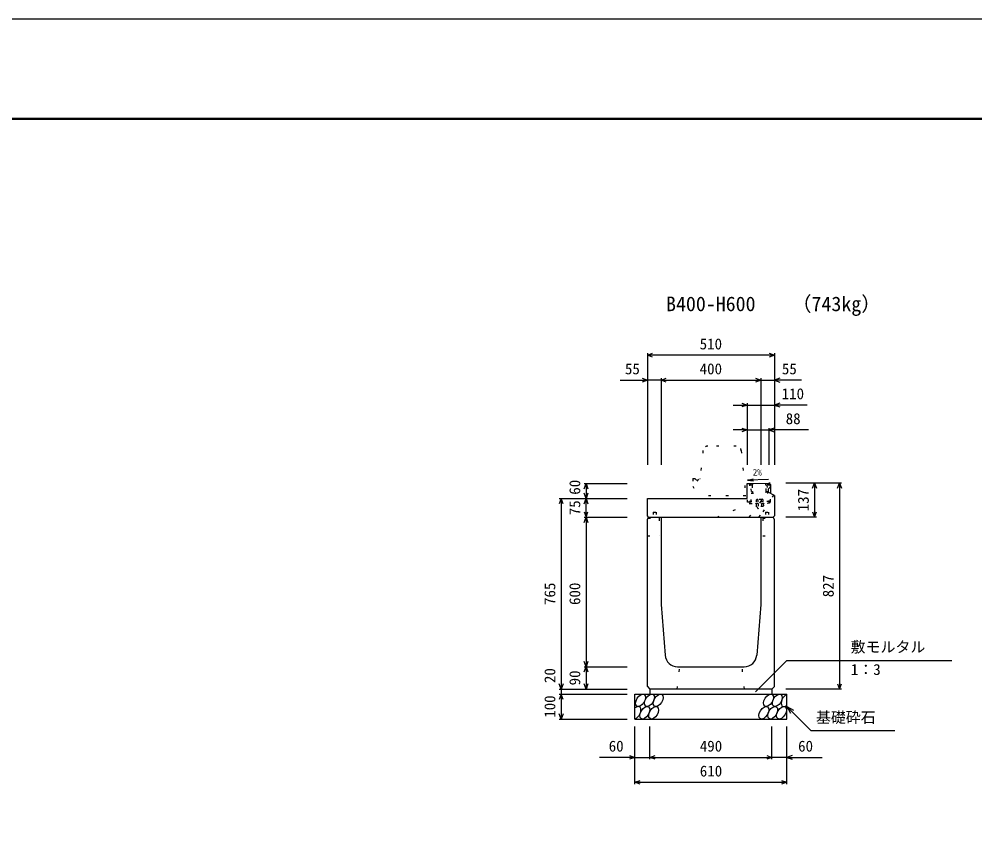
# Model space of a CAD drawing. Units: millimetres, scale not verified. Extents: x -12600 to 12600, y -5940 to 5940.
# Drawn here: x 5924 to 9759, y 2691 to 5940 of the extents above; entities that cross this region are included whole.
import ezdxf
from ezdxf.enums import TextEntityAlignment as Align

# ---------------------------------------------------------------- set-up
doc = ezdxf.new("R2010")
doc.units = ezdxf.units.MM
doc.header["$LTSCALE"] = 40
doc.linetypes.add('DOTTED', pattern=[1.75, 0.25, -1.5])
for name, color, linetype, lineweight in [('0-0_DIM', 7, 'Continuous', 25), ('0-1_Defpoints', 5, 'Continuous', 25), ('0-2_HATCH', 6, 'Continuous', 25), ('0-5_OUTLINE', 3, 'Continuous', 25), ('0-6_OUTLINE2', 4, 'DOTTED', 25), ('0-7_TXT', 7, 'Continuous', 25), ('0-8_WAKU', 3, 'Continuous', 25)]:
    doc.layers.add(name, color=color, linetype=linetype, lineweight=lineweight)
doc.styles.add('ＭＳ ゴシック', font='')
doc.styles.get('ＭＳ ゴシック').set_extended_font_data('MS Gothic')

msp = doc.modelspace()

# ---------------------------------------------------------------- linework, layer by layer
at = {"layer": '0-0_DIM'}
for p, q in [((8445, 4598.96), (8445, 4151.46)), ((8955, 4591.46), (8445, 4591.46)), ((8955, 4598.96), (8955, 4151.46)), ((8336.62, 4491.46), (8445, 4491.46)), ((8500, 4491.46), (8445, 4491.46)), ((8500, 4498.96), (8500, 4151.46)), ((8500, 4491.46), (8900, 4491.46)), ((8900, 4498.96), (8900, 4151.46)), ((8900, 4491.46), (8955, 4491.46)), ((9063.38, 4491.46), (8955, 4491.46)), ((8790, 4391.46), (8845, 4391.46)), ((8845, 4398.96), (8845, 4151.46)), ((8845, 4391.46), (8955, 4391.46)), ((9086.52, 4391.46), (8955, 4391.46)), ((8933, 4298.96), (8933, 4151.46)), ((8845, 4291.46), (8790, 4291.46)), ((8845, 4291.46), (8933, 4291.46)), ((9091.78, 4291.46), (8933, 4291.46)), ((8191.5, 4076.46), (8364, 4076.46)), ((8199, 4076.46), (8199, 4016.46)), ((9223.5, 4078.46), (9001, 4078.46)), ((9116, 4078.46), (9116, 3941.46)), ((9216, 4078.46), (9216, 3251.46)), ((8091.5, 4016.46), (8364, 4016.46)), ((8099, 4016.46), (8099, 3251.46)), ((8199, 3941.46), (8199, 4016.46)), ((8191.5, 3941.46), (8364, 3941.46)), ((8199, 3941.46), (8199, 3341.46)), ((9123.5, 3941.46), (9001, 3941.46)), ((8191.5, 3341.46), (8364, 3341.46)), ((8199, 3341.46), (8199, 3251.46)), ((8878.77, 3240.65), (9005, 3366.89)), ((9005, 3366.89), (9666.46, 3366.89)), ((8091.5, 3251.46), (8364, 3251.46)), ((8091.5, 3231.46), (8364, 3231.46)), ((8099, 3251.46), (8099, 3231.46)), ((8099, 3231.46), (8099, 3131.46)), ((9223.5, 3251.46), (9001, 3251.46)), ((9005, 3181.46), (9100.76, 3085.71)), ((9005, 3181.46), (9030.98, 3166.46)), ((9005, 3181.46), (9020, 3155.48)), ((8091.5, 3131.46), (8364, 3131.46)), ((8395, 2870.1), (8395, 3101.46)), ((8455, 2970.1), (8455, 3101.46)), ((8945, 2970.1), (8945, 3101.46)), ((9005, 2870.1), (9005, 3101.46)), ((9100.76, 3085.71), (9438.31, 3085.71)), ((8395, 2977.6), (8253.21, 2977.6)), ((8395, 2977.6), (8455, 2977.6)), ((8455, 2977.6), (8945, 2977.6)), ((9005, 2977.6), (8945, 2977.6)), ((9005, 2977.6), (9146.79, 2977.6)), ((8395, 2877.6), (9005, 2877.6)), ((8395, 2877.6), (9005, 2877.6))]:
    msp.add_line(p, q, dxfattribs=at)
for points in [[(8466.14, 4583.77), (8445, 4591.46), (8466.14, 4599.16)], [(8933.86, 4599.16), (8955, 4591.46), (8933.86, 4583.77)], [(8423.86, 4499.16), (8445, 4491.46), (8423.86, 4483.77)], [(8521.14, 4483.77), (8500, 4491.46), (8521.14, 4499.16)], [(8878.86, 4499.16), (8900, 4491.46), (8878.86, 4483.77)], [(8976.14, 4499.16), (8955, 4491.46), (8976.14, 4483.77)], [(8823.86, 4399.16), (8845, 4391.46), (8823.86, 4383.77)], [(8976.14, 4399.16), (8955, 4391.46), (8976.14, 4383.77)], [(8823.86, 4299.16), (8845, 4291.46), (8823.86, 4283.77)], [(8954.14, 4299.16), (8933, 4291.46), (8954.14, 4283.77)], [(8191.3, 4055.32), (8199, 4076.46), (8206.7, 4055.32)], [(9108.3, 4057.32), (9116, 4078.46), (9123.7, 4057.32)], [(9208.3, 4057.32), (9216, 4078.46), (9223.7, 4057.32)], [(8206.7, 4037.61), (8199, 4016.46), (8191.3, 4037.61)], [(8106.7, 3995.32), (8099, 4016.46), (8091.3, 3995.32)], [(8191.3, 3995.32), (8199, 4016.46), (8206.7, 3995.32)], [(8191.3, 3962.61), (8199, 3941.46), (8206.7, 3962.61)], [(9108.3, 3962.61), (9116, 3941.46), (9123.7, 3962.61)], [(8191.3, 3920.32), (8199, 3941.46), (8206.7, 3920.32)], [(8206.7, 3362.61), (8199, 3341.46), (8191.3, 3362.61)], [(8191.3, 3320.32), (8199, 3341.46), (8206.7, 3320.32)], [(8106.7, 3272.61), (8099, 3251.46), (8091.3, 3272.61)], [(8206.7, 3272.61), (8199, 3251.46), (8191.3, 3272.61)], [(9208.3, 3272.61), (9216, 3251.46), (9223.7, 3272.61)], [(8106.7, 3210.32), (8099, 3231.46), (8091.3, 3210.32)], [(8106.7, 3152.61), (8099, 3131.46), (8091.3, 3152.61)], [(8373.86, 2985.29), (8395, 2977.6), (8373.86, 2969.9)], [(8476.14, 2969.9), (8455, 2977.6), (8476.14, 2985.29)], [(8923.86, 2985.29), (8945, 2977.6), (8923.86, 2969.9)], [(9026.14, 2985.29), (9005, 2977.6), (9026.14, 2969.9)], [(8416.14, 2869.9), (8395, 2877.6), (8416.14, 2885.29)], [(8416.14, 2869.9), (8395, 2877.6), (8416.14, 2885.29)], [(8983.86, 2885.29), (9005, 2877.6), (8983.86, 2869.9)], [(8983.86, 2885.29), (9005, 2877.6), (8983.86, 2869.9)]]:
    msp.add_lwpolyline(points, dxfattribs=at)
at = {"layer": '0-1_Defpoints'}
msp.add_lwpolyline([(-4200, -5940), (12600, -5940), (12600, 5940), (-4200, 5940)], close=True, dxfattribs=at)
at = {"layer": '0-2_HATCH', "linetype": 'DOTTED'}
for p, q in [((8933.93, 3998.28), (8932.28, 4078.26)), ((8862.32, 4002.81), (8861.46, 4044.8)), ((8861.6, 4037.8), (8926.59, 4039.14)), ((8926.44, 4046.14), (8927.31, 4004.15)), ((8939.82, 4003.4), (8939.14, 4036.65)), ((8855.84, 4001.68), (8846.84, 4001.49)), ((8933.8, 4004.28), (8855.82, 4002.68)), ((8879.94, 3997.17), (8912.93, 3997.85)), ((8882.87, 3983.23), (8882.61, 3995.73)), ((8885.5, 4012.66), (8883.04, 4010.74)), ((8883.19, 4003.24), (8883.04, 4010.74)), ((8909.43, 4003.78), (8883.19, 4003.24)), ((8883.43, 4011.09), (8885.5, 4012.66)), ((8906.74, 4013.1), (8885.5, 4012.66)), ((8889.44, 4003.37), (8889.28, 4010.87)), ((8889.54, 3995.87), (8889.8, 3983.37)), ((8903.19, 4003.65), (8903.03, 4011.15)), ((8903.39, 3996.15), (8903.65, 3983.66)), ((8908.87, 4011.61), (8906.74, 4013.1)), ((8909.43, 4003.78), (8909.28, 4011.28)), ((8910.32, 3996.3), (8910.58, 3983.8)), ((8912.93, 3997.85), (8912.96, 3996.35)), ((8933.82, 4003.28), (8939.82, 4003.4)), ((8910.58, 3983.8), (8882.87, 3983.23))]:
    msp.add_line(p, q, dxfattribs=at)
at = {"layer": '0-2_HATCH'}
msp.add_line((8938.6, 4063.02), (8939.14, 4036.65), dxfattribs=at)
at = {"layer": '0-2_HATCH', "linetype": 'DOTTED'}
for points in [[(8846.84, 4001.49), (8845.3, 4076.48), (8854.3, 4076.66)], [(8854.3, 4076.66), (8855.94, 3996.68), (8933.93, 3998.28)], [(8861.46, 4044.8), (8862.46, 4044.82), (8861.96, 4068.82), (8860.96, 4068.8), (8860.82, 4075.79), (8925.8, 4077.13)], [(8865.82, 4075.9), (8865.96, 4068.9), (8864.96, 4068.88), (8865.45, 4044.88), (8866.45, 4044.9), (8866.6, 4037.91)], [(8921.59, 4039.04), (8921.44, 4046.04), (8922.44, 4046.06), (8921.95, 4070.05), (8920.95, 4070.03), (8920.81, 4077.03)], [(8925.8, 4077.13), (8925.95, 4070.13), (8924.95, 4070.11), (8925.44, 4046.12), (8926.44, 4046.14)], [(8938.6, 4063.02), (8938.28, 4078.39), (8932.28, 4078.26)], [(8912.96, 3996.35), (8879.97, 3995.67), (8879.94, 3997.17)]]:
    msp.add_lwpolyline(points, dxfattribs=at)
for centre, radius, start, end in [((8886.23, 4007.52), 4.53, 47.57461, 134.78335), ((8896.53, 3992.73), 19.53, 70.56972, 111.78823), ((8906.22, 4007.93), 4.53, 47.57461, 134.78335), ((8896.72, 3983.51), 11, 181.1783, 1.1783)]:
    msp.add_arc(centre, radius, start, end, dxfattribs=at)
at = {"layer": '0-2_HATCH'}
for centre in [(8417.89, 3206.46), (8453.37, 3206.46), (8488.84, 3206.46), (8931.05, 3206.46), (8966.52, 3206.46), (8434.77, 3156.46), (8470.25, 3156.46), (8912.45, 3156.46), (8947.93, 3156.46), (8983.41, 3156.46)]:
    msp.add_ellipse(centre, major_axis=(14.54, 23.54), ratio=0.5792, dxfattribs=at)
for centre, start_param, end_param in [((9002, 3206.46), 0.6666252, 4.1103269), ((8399.3, 3156.46), 3.7419964, 7.318141)]:
    msp.add_ellipse(centre, major_axis=(14.54, 23.54), ratio=0.5792, start_param=start_param, end_param=end_param, dxfattribs=at)
at = {"layer": '0-5_OUTLINE', "linetype": 'DOTTED'}
for p, q in [((8801.9, 4226.46), (8688.1, 4226.46)), ((8668.19, 4208.41), (8657, 4096.46)), ((8821.8, 4208.45), (8840, 4026.46)), ((8627, 4096.46), (8627, 4066.46)), ((8627, 4096.46), (8635, 4096.46)), ((8627, 4066.46), (8650, 4026.46)), ((8840, 4026.46), (8650, 4026.46))]:
    msp.add_line(p, q, dxfattribs=at)
at = {"layer": '0-5_OUTLINE'}
for p, q in [((8845, 4076.46), (8933, 4078.28)), ((8845, 4016.46), (8845, 4076.46)), ((8933, 4078.28), (8939, 4072.4)), ((8939, 4072.4), (8939, 4063.47)), ((8955, 4028.4), (8930, 4041.4)), ((8955, 4028.4), (8955, 3946.46)), ((8450, 3941.46), (8445, 3946.46)), ((8445, 3261.46), (8445, 3931.46)), ((8500, 3941.46), (8500, 3591.46)), ((8900, 3941.46), (8900, 3591.46)), ((8950, 3941.46), (8955, 3946.46)), ((8955, 3931.46), (8950, 3941.46)), ((8955, 3261.46), (8955, 3931.46)), ((8500, 3591.46), (8516.32, 3387.48)), ((8900, 3591.46), (8883.68, 3387.48)), ((8566.16, 3341.46), (8833.84, 3341.46)), ((8445, 3261.46), (8455, 3251.46)), ((8945, 3251.46), (8955, 3261.46)), ((8395, 3231.46), (9005, 3231.46)), ((8395, 3131.46), (8395, 3231.46)), ((8945, 3251.46), (8455, 3251.46)), ((8455, 3251.46), (8455, 3231.46)), ((8945, 3251.46), (8945, 3231.46)), ((9005, 3131.46), (9005, 3231.46)), ((8395, 3131.46), (9005, 3131.46))]:
    msp.add_line(p, q, dxfattribs=at)
at = {"layer": '0-5_OUTLINE', "linetype": 'DOTTED'}
msp.add_lwpolyline([(8635, 4096.46), (8645, 4086.46), (8655, 4096.46), (8657, 4096.46)], dxfattribs=at)
at = {"layer": '0-5_OUTLINE'}
for points in [[(8939, 4063.47), (8930, 4053.47), (8930, 4041.4)], [(8445, 3946.46), (8445, 4016.46), (8845, 4016.46)], [(8445, 3931.46), (8450, 3941.46), (8950, 3941.46)]]:
    msp.add_lwpolyline(points, dxfattribs=at)
at = {"layer": '0-5_OUTLINE', "linetype": 'DOTTED'}
for centre, start, end in [((8688.1, 4206.46), 90, 174.40835), ((8801.9, 4206.46), 4.08463, 90)]:
    msp.add_arc(centre, 20, start, end, dxfattribs=at)
at = {"layer": '0-5_OUTLINE'}
for centre, start, end in [((8566.16, 3391.46), 184.57392, 270), ((8833.84, 3391.46), 270, 355.42608)]:
    msp.add_arc(centre, 50, start, end, dxfattribs=at)
at = {"layer": '0-6_OUTLINE2'}
for p, q in [((8853.79, 3941.46), (8930, 4041.4)), ((8951.33, 4030.31), (8894.19, 3941.46)), ((8724.57, 3941.46), (8855.94, 3996.68)), ((8892.8, 3941.46), (8939.81, 4003.4)), ((8469, 3961.96), (8481, 3961.96)), ((8469, 3961.96), (8469, 3936.96)), ((8481, 3961.96), (8481, 3936.96)), ((8919, 3961.96), (8931, 3961.96)), ((8919, 3961.96), (8919, 3936.96)), ((8931, 3961.96), (8931, 3936.96)), ((8447.75, 3936.96), (8492, 3936.96)), ((8492, 3936.96), (8492, 3866.46)), ((8908, 3936.96), (8908, 3866.46)), ((8908, 3936.96), (8952.25, 3936.96)), ((8445, 3866.46), (8492, 3866.46)), ((8908, 3866.46), (8955, 3866.46)), ((8565, 3251.46), (8575, 3341.46)), ((8835, 3251.46), (8825, 3341.46))]:
    msp.add_line(p, q, dxfattribs=at)
at = {"layer": '0-7_TXT'}
msp.add_line((8846.72, 4090.4), (8870.44, 4086.72), dxfattribs=at)
msp.add_lwpolyline([(8931.28, 4092.14), (8846.72, 4090.4), (8870.26, 4095.05)], dxfattribs=at)
at = {"layer": '0-8_WAKU', "lineweight": 50}
msp.add_lwpolyline([(-3800, -5540), (12200, -5540), (12200, 5540), (-3800, 5540)], close=True, dxfattribs=at)

# ---------------------------------------------------------------- texts
at = {"layer": '0-0_DIM', "style": 'ＭＳ ゴシック'}
for s, p in [('510', (8655, 4601.46)), ('55', (8355.16, 4501.46)), ('400', (8655, 4501.46)), ('55', (8984.84, 4501.46)), ('110', (8984.02, 4401.46)), ('88', (9000.19, 4301.46)), ('敷モルタル', (9260.6, 3385.62)), ('1：3', (9261.6, 3294.93)), ('基礎砕石', (9121.32, 3102.88)), ('60', (8290, 2987.6)), ('490', (8655.53, 2987.6)), ('60', (9050, 2987.6)), ('610', (8655.53, 2887.6))]:
    msp.add_text(s, height=43.99, dxfattribs=at).set_placement(p, align=Align.BOTTOM_LEFT)
for s, p in [('60', (8189, 4031.46)), ('137', (9106, 3964.96)), ('75', (8189, 3948.96)), ('827', (9206, 3619.96)), ('765', (8089, 3588.96)), ('600', (8189, 3588.96)), ('20', (8089, 3275.78)), ('90', (8189, 3266.46)), ('100', (8089, 3136.46))]:
    msp.add_text(s, height=43.99, rotation=90, dxfattribs=at).set_placement(p, align=Align.BOTTOM_LEFT)
at = {"layer": '0-7_TXT', "style": 'ＭＳ ゴシック'}
for s, height, p in [('（743kg）', 58.65, (9023.7, 4750.44)), ('B400-H600', 58.65, (8520, 4750.44)), ('2%', 26.39, (8868.18, 4100.21))]:
    msp.add_text(s, height=height, dxfattribs=at).set_placement(p, align=Align.BOTTOM_LEFT)

doc.saveas('drawing.dxf')
